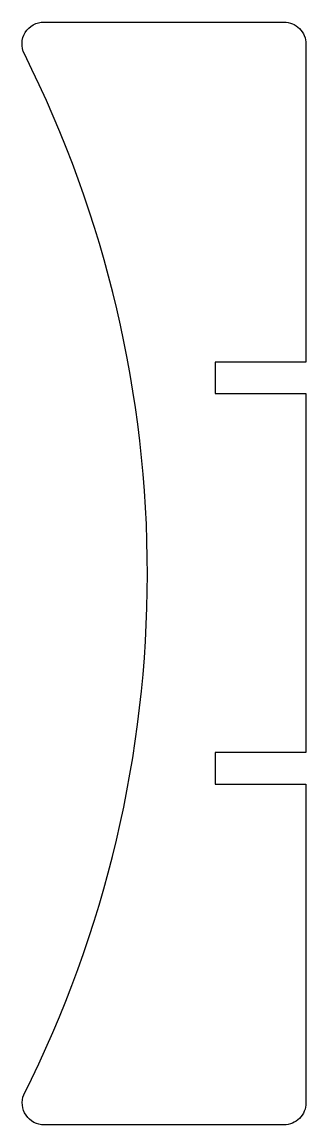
# Model space of a CAD drawing. Header units: millimetres. Extents: x -45 to 0, y -54 to 121.
import ezdxf

# ---------------------------------------------------------------- set-up
doc = ezdxf.new("R2010")
doc.units = ezdxf.units.MM
doc.layers.get('0').update_dxf_attribs({"linetype": 'CONTINUOUS'})

msp = doc.modelspace()

# ---------------------------------------------------------------- linework, layer by layer
msp.add_lwpolyline([(0, 117.5), (0, 67), (-14.42, 67), (-14.42, 62), (0, 62), (0, 5), (-14.42, 5), (-14.42, 0), (0, 0), (0, -50.62, -0.414214), (-3.5, -54.12), (-41.62, -54.12, -0.53087), (-44.86, -49.32, 0.237357), (-44.78, 115.93, -0.558163), (-41.65, 121), (-3.5, 121, -0.414214)], format="xyb", close=True)

doc.saveas('drawing.dxf')
